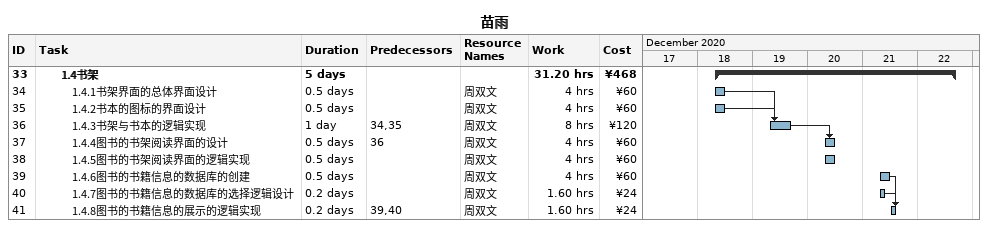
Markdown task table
苗雨

| ID | Level | Task | Duration | Start | Finish | Predecessors | Resources | Work (h) | Cost (¥) |
|---|---|---|---|---|---|---|---|---|---|
| 33 | 3 | **1.4书架** | 5d | 2020-12-18 | 2020-12-22 |  |  | 31.20 | 468 |
| 34 | 4 | 1.4.1书架界面的总体界面设计 | 0.5d | 2020-12-18 | 2020-12-18 |  | 周双文 | 4 | 60 |
| 35 | 4 | 1.4.2书本的图标的界面设计 | 0.5d | 2020-12-18 | 2020-12-18 |  | 周双文 | 4 | 60 |
| 36 | 4 | 1.4.3书架与书本的逻辑实现 | 1d | 2020-12-19 | 2020-12-19 | 34, 35 | 周双文 | 8 | 120 |
| 37 | 4 | 1.4.4图书的书架阅读界面的设计 | 0.5d | 2020-12-20 | 2020-12-20 | 36 | 周双文 | 4 | 60 |
| 38 | 4 | 1.4.5图书的书架阅读界面的逻辑实现 | 0.5d | 2020-12-20 | 2020-12-20 |  | 周双文 | 4 | 60 |
| 39 | 4 | 1.4.6图书的书籍信息的数据库的创建 | 0.5d | 2020-12-21 | 2020-12-21 |  | 周双文 | 4 | 60 |
| 40 | 4 | 1.4.7图书的书籍信息的数据库的选择逻辑设计 | 0.2d | 2020-12-21 | 2020-12-21 |  | 周双文 | 1.60 | 24 |
| 41 | 4 | 1.4.8图书的书籍信息的展示的逻辑实现 | 0.2d | 2020-12-21 | 2020-12-21 | 39, 40 | 周双文 | 1.60 | 24 |
